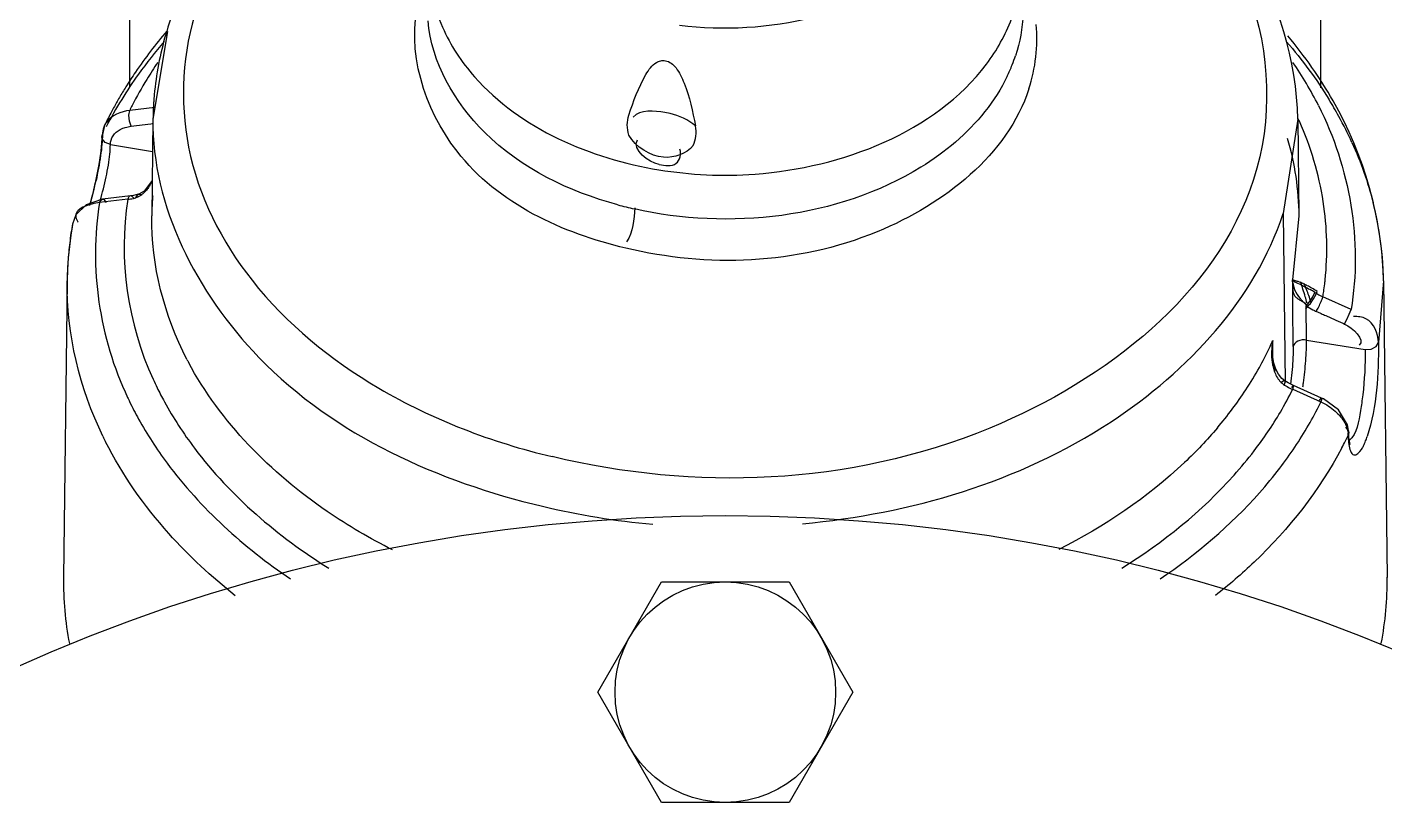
# Model space of a CAD drawing. Header units: millimetres. Extents: x 2513 to 2669, y 1505 to 1675.
# Drawn here: x 2528.5945 to 2528.6557, y 1506.2907 to 1506.3257 of the extents above; entities that cross this region are included whole.
import ezdxf

# ---------------------------------------------------------------- set-up
doc = ezdxf.new("R2010")
doc.units = ezdxf.units.MM

msp = doc.modelspace()

# ---------------------------------------------------------------- linework, layer by layer
at = {"linetype": 'Continuous'}
for p, q in [((2528.599174261103, 1506.322981365813), (2528.599174261103, 1506.332834592321)), ((2528.65283849203, 1506.322961400249), (2528.65283849203, 1506.332834592321)), ((2528.600869338384, 1506.3254879189), (2528.600210853218, 1506.321548994785)), ((2528.599126348982, 1506.321719114515), (2528.599161907059, 1506.321937516709)), ((2528.600290790192, 1506.322077867593), (2528.599161907059, 1506.321937516709)), ((2528.623360544962, 1506.321834200726), (2528.623281230351, 1506.321848106179)), ((2528.623439170287, 1506.321818459238), (2528.623360544962, 1506.321834200726)), ((2528.623517021347, 1506.321800898726), (2528.623439170287, 1506.321818459238)), ((2528.598030421971, 1506.321262317315), (2528.59793532601, 1506.320855970713)), ((2528.598033501075, 1506.321268811176), (2528.597965481298, 1506.321099210929)), ((2528.598033527825, 1506.321268680053), (2528.598030421971, 1506.321262317315)), ((2528.599148673364, 1506.321458769663), (2528.599126348982, 1506.321719114515)), ((2528.599222700524, 1506.321228921258), (2528.599148673364, 1506.321458769663)), ((2528.600210853212, 1506.321548994329), (2528.600157060223, 1506.317190507372)), ((2528.651801900186, 1506.321548994332), (2528.651143415281, 1506.317291699014)), ((2528.651801900186, 1506.321548994332), (2528.651855693176, 1506.317190507376)), ((2528.597907026369, 1506.320667829612), (2528.597864147703, 1506.320110742068)), ((2528.597908725101, 1506.320746971755), (2528.597907026369, 1506.320667829612)), ((2528.597908723039, 1506.320746923195), (2528.597908752803, 1506.320748758809)), ((2528.597921755388, 1506.320664560459), (2528.597908723039, 1506.320746923195)), ((2528.597965481298, 1506.321099210929), (2528.597908752803, 1506.320748758809)), ((2528.597908752803, 1506.320748758809), (2528.59793532602, 1506.320855970664)), ((2528.59805540813, 1506.320494607271), (2528.597921755388, 1506.320664560459)), ((2528.597864147703, 1506.320110742068), (2528.597776170646, 1506.319505371218)), ((2528.59829411435, 1506.320399889211), (2528.59805540813, 1506.320494607271)), ((2528.59829411435, 1506.320399889211), (2528.60019285028, 1506.320090336878)), ((2528.597776170646, 1506.319505371218), (2528.597658323266, 1506.318895178995)), ((2528.597658323266, 1506.318895178995), (2528.59752564443, 1506.318314328892)), ((2528.600169412725, 1506.318776561352), (2528.599807375092, 1506.318304178739)), ((2528.59752564443, 1506.318314328892), (2528.597381195244, 1506.317752752631)), ((2528.599199166424, 1506.318086376112), (2528.597929858185, 1506.31793501235)), ((2528.599267513143, 1506.31809559169), (2528.599199168879, 1506.318086384159)), ((2528.599566580589, 1506.318163633489), (2528.599267513143, 1506.31809559169)), ((2528.59944144482, 1506.318003770094), (2528.599530275977, 1506.318146017087)), ((2528.599530275977, 1506.318146017087), (2528.59956665581, 1506.318163491782)), ((2528.599807375092, 1506.318304178739), (2528.599567094783, 1506.318163628633)), ((2528.599567094783, 1506.318163628633), (2528.599673783055, 1506.318157009548)), ((2528.597193986371, 1506.317690563875), (2528.596733488189, 1506.317230506192)), ((2528.597929876017, 1506.317935018433), (2528.597193986371, 1506.317690563875)), ((2528.599076680457, 1506.317934556084), (2528.597807577407, 1506.317783882625)), ((2528.597807577407, 1506.317783882625), (2528.597884924286, 1506.317916133208)), ((2528.597884924286, 1506.317916133208), (2528.597929858185, 1506.31793501235)), ((2528.597930108596, 1506.317935041825), (2528.597990076655, 1506.317921201017)), ((2528.597990076655, 1506.317921201017), (2528.59809486832, 1506.317797728587)), ((2528.596733488189, 1506.317230506192), (2528.596584373498, 1506.316818045408)), ((2528.651143415281, 1506.317291699014), (2528.651234722209, 1506.309684447619)), ((2528.651855707153, 1506.317189370896), (2528.651567697802, 1506.314305469719)), ((2528.651855693176, 1506.317190507376), (2528.651855707153, 1506.317189370896)), ((2528.59658414043, 1506.316817090758), (2528.596571832446, 1506.316673086576)), ((2528.596586510261, 1506.316831142969), (2528.59658414043, 1506.316817090758)), ((2528.596345091136, 1506.31426127856), (2528.596180241631, 1506.300904623483)), ((2528.651576389908, 1506.314107972197), (2528.651567697802, 1506.314305469719)), ((2528.651585631858, 1506.313100642371), (2528.651579021016, 1506.31417572388)), ((2528.652636877193, 1506.313655698029), (2528.652684402057, 1506.313781012013)), ((2528.655667668363, 1506.314260732358), (2528.655440595291, 1506.311481541177)), ((2528.655667661637, 1506.314261278054), (2528.655832511134, 1506.300904623478)), ((2528.652185699589, 1506.313133341274), (2528.652339315778, 1506.313310836133)), ((2528.652211111483, 1506.313104721791), (2528.65237398191, 1506.31324182229)), ((2528.652339315778, 1506.313310836133), (2528.652482160581, 1506.313536581313)), ((2528.65237398191, 1506.31324182229), (2528.652520824905, 1506.313453831073)), ((2528.652482160581, 1506.313536581313), (2528.652571308112, 1506.313743370117)), ((2528.652520824905, 1506.313453831073), (2528.652636877193, 1506.313655698029)), ((2528.654205175727, 1506.312963841113), (2528.652936072677, 1506.313536191576)), ((2528.651598094815, 1506.311306382449), (2528.651585631858, 1506.313100642371)), ((2528.652201217904, 1506.311595967949), (2528.652185699589, 1506.313133341275)), ((2528.653066683606, 1506.31269491662), (2528.653490528432, 1506.312505645892)), ((2528.65402228845, 1506.312521499496), (2528.654127836852, 1506.312757121927)), ((2528.654127836852, 1506.312757121927), (2528.654205175727, 1506.312963841113)), ((2528.653917884817, 1506.312322335599), (2528.65402228845, 1506.312521499496)), ((2528.650657819299, 1506.311110570296), (2528.650674633795, 1506.311564750147)), ((2528.650687439625, 1506.31075827627), (2528.650674633795, 1506.311564750147)), ((2528.652201217904, 1506.311595967949), (2528.654836720464, 1506.311166303112)), ((2528.655333083671, 1506.311299613177), (2528.655440594634, 1506.31148154123)), ((2528.650657910685, 1506.311104537112), (2528.650657819299, 1506.311110570296)), ((2528.650677530225, 1506.310825586898), (2528.65065787276, 1506.311104357531)), ((2528.650728392944, 1506.310550920786), (2528.650677530225, 1506.310825586898)), ((2528.654836720717, 1506.31116630389), (2528.655108200141, 1506.311185005942)), ((2528.655108200141, 1506.311185005942), (2528.655333083671, 1506.311299613177)), ((2528.650813708967, 1506.31028907068), (2528.650728392944, 1506.310550920786)), ((2528.650934655985, 1506.310052316889), (2528.650813708967, 1506.31028907068)), ((2528.651091198356, 1506.309856344341), (2528.650934655985, 1506.310052316889)), ((2528.65118154936, 1506.309760069823), (2528.651060471257, 1506.309682350437)), ((2528.651216792426, 1506.309755300411), (2528.651091198356, 1506.309856344341)), ((2528.651216413045, 1506.309755660357), (2528.65118154936, 1506.309760069823)), ((2528.651208674651, 1506.309564180177), (2528.651236672364, 1506.309716740521)), ((2528.651369855036, 1506.309664314735), (2528.651216413045, 1506.309755660357)), ((2528.651236672364, 1506.309716740521), (2528.651216862359, 1506.309755367962)), ((2528.65160914871, 1506.309545117384), (2528.651369855036, 1506.309664314735)), ((2528.6528804503, 1506.308979564439), (2528.65160913761, 1506.309545127505)), ((2528.651579306542, 1506.309375083338), (2528.652850846095, 1506.308810207016)), ((2528.652790052596, 1506.308870985472), (2528.652864079648, 1506.308973288361)), ((2528.652886404033, 1506.308950963061), (2528.652850846095, 1506.308810207016)), ((2528.652864079648, 1506.308973288361), (2528.652880419301, 1506.308979578114)), ((2528.652966906019, 1506.308939193126), (2528.652880411821, 1506.308979570923)), ((2528.652880452534, 1506.308979563445), (2528.652886404033, 1506.308950963061)), ((2528.653638901576, 1506.308455851665), (2528.652966906019, 1506.308939193126)), ((2528.654047949145, 1506.307775967427), (2528.653638901576, 1506.308455851665)), ((2528.653957344064, 1506.307664838014), (2528.654090997394, 1506.307496003563)), ((2528.654103956525, 1506.307422407401), (2528.654047949145, 1506.307775967427)), ((2528.654104038907, 1506.307417816761), (2528.654077427122, 1506.307300531873)), ((2528.654090997394, 1506.307496003563), (2528.654103956525, 1506.307422407401)), ((2528.654103956525, 1506.307422407401), (2528.654104038907, 1506.307417816761)), ((2528.65411381945, 1506.307197974507), (2528.654104037038, 1506.307417856842)), ((2528.654169678916, 1506.306887682623), (2528.65411381945, 1506.307197974507)), ((2528.654120024401, 1506.306936716312), (2528.654169678916, 1506.306887682623)), ((2528.620264626986, 1506.295730458471), (2528.623133269902, 1506.300701670229)), ((2528.623133269902, 1506.300701670229), (2528.62887948323, 1506.300701670229)), ((2528.62887948323, 1506.300701670229), (2528.631748126147, 1506.295730458471)), ((2528.623133269902, 1506.290759246713), (2528.620264626986, 1506.295730458471)), ((2528.631748126147, 1506.29573045847), (2528.62887948323, 1506.290759246713)), ((2528.62887948323, 1506.290759246713), (2528.623133269902, 1506.290759246713))]:
    msp.add_line(p, q, dxfattribs=at)
for centre, radius in [((2528.626006376566, 1506.225636372683), 0.07804802460031027), ((2528.626006376566, 1506.295730458471), 0.004971211757981546)]:
    msp.add_circle(centre, radius, dxfattribs=at)
for centre, radius, start, end in [((2528.615195009753, 1506.321117638721), 0.01501925464930379, 157.162488921348, 163.0319819900989), ((2528.616651714266, 1506.311926882591), 0.02084768536878584, 139.3498601215182, 145.7266564090866), ((2528.614789342308, 1506.321248658486), 0.01459301191449932, 163.0591793760943, 163.651942524358), ((2528.616175673157, 1506.311629095905), 0.02046492894505, 139.0494838629878, 144.2793121323712), ((2528.614491621557, 1506.321329733486), 0.01428450909611112, 163.6278648257555, 174.7044039840484), ((2528.632169753048, 1506.326662450964), 0.007274487823362486, 338.4663339827569, 341.9290377121777), ((2528.615093797147, 1506.31241283962), 0.01912900730003029, 144.2932811666427, 148.4002169279032), ((2528.615700010243, 1506.31259226305), 0.01968653632631639, 145.7671106652208, 148.0571273167192), ((2528.615377308613, 1506.313894530691), 0.01810419469737944, 145.6786524797722, 148.5736556343471), ((2528.631849125119, 1506.326789872998), 0.007619506614584548, 334.2709638591196, 338.4599991320916), ((2528.637098576393, 1506.314193662), 0.01755322075098537, 27.0108710945699, 34.36470131948359), ((2528.615267512549, 1506.312862920613), 0.01917633143648704, 148.0596683994682, 149.7807051453741), ((2528.614572313889, 1506.314381825337), 0.01716320774972389, 148.5605964649051, 153.0270239572947), ((2528.614101008455, 1506.313022503929), 0.01796396694630885, 148.3972336173771, 152.946147868365), ((2528.615000367432, 1506.313019507923), 0.01886667781856844, 149.7832891184512, 150.5579273214156), ((2528.614144374624, 1506.321373691355), 0.01393468861900827, 175.6600603784753, 176.3477956762206), ((2528.614168474483, 1506.321371870593), 0.01395885715752184, 175.0969538026472, 175.6600939846941), ((2528.614186436613, 1506.321370341147), 0.01397688428170983, 174.7546927932294, 175.0970004192383), ((2528.63771522848, 1506.312909515918), 0.01819067660155991, 28.79705077463998, 31.59553254106725), ((2528.614363042061, 1506.313363587758), 0.01814233741862804, 152.2436886322446, 154.1908089210478), ((2528.61474070132, 1506.313165178257), 0.0185689435095406, 150.5555215279426, 152.2446163778361), ((2528.613985647976, 1506.314688192998), 0.01650140125113029, 153.051145097728, 153.9397930225793), ((2528.61406981216, 1506.321377682277), 0.01386001812307023, 176.9295797178132, 179.2917950138323), ((2528.61412075465, 1506.321375206858), 0.0139110200771188, 176.3478279536656, 176.9306373348368), ((2528.598902145563, 1506.320840827715), 0.0009683558516815714, 144.8466401134959, 153.7837810887271), ((2528.63778144111, 1506.315222060845), 0.01541493010156311, 23.83121470400333, 24.25157195122973), ((2528.638446086024, 1506.313307871879), 0.01735831190613092, 24.43787493700394, 28.80684902278705), ((2528.575013107993, 1506.323803937505), 0.02318178927770559, 344.6206930767282, 347.4871776378811), ((2528.57700148886, 1506.323623208963), 0.02161224351542138, 344.6024409523135, 346.0351466746026), ((2528.61318706999, 1506.317026797202), 0.01303061047351553, 175.3273343851259, 176.0867009270277), ((2528.598925474163, 1506.319772097564), 0.001842069760392994, 282.5106891591677, 286.2667869224576), ((2528.613158708277, 1506.317028554971), 0.01300219492639015, 176.085899246724, 179.2863285006083), ((2528.625743298595, 1506.334436764041), 0.01736493527575773, 254.6967939079176, 257.2328271310071), ((2528.639414695805, 1506.315733453516), 0.01369927669799897, 353.9646136464917, 8.813051847497942), ((2528.640548172553, 1506.314057555894), 0.01512039821145647, 0.7728332619434917, 14.30599185580847), ((2528.597515786096, 1506.317381553893), 0.0008328004942221384, 211.6738494489481, 215.4989172200826), ((2528.611299230162, 1506.314074753868), 0.01495483186555778, 171.3760816760568, 179.2827443533265), ((2528.612397760748, 1506.314043668039), 0.01605508206208946, 169.9980492514587, 173.0831464582645), ((2528.611367632023, 1506.314064326975), 0.01502402385905357, 169.9934077140893, 171.3758823169941), ((2528.612262805462, 1506.314060290209), 0.01591910719918226, 173.0840415156711, 176.1836030910383), ((2528.612187513016, 1506.314065566771), 0.01584363051447604, 176.1845196021918, 179.2922137930025), ((2528.650701803082, 1506.311048560524), 0.003367302125655801, 71.96216013621655, 73.40600602469087), ((2528.638384943701, 1506.30958782759), 0.01431552544899404, 16.05042999400255, 18.88090833128672), ((2528.650476427145, 1506.310584441568), 0.003881558424114673, 63.04499188097415, 65.56309772772875), ((2528.638191375897, 1506.308566097765), 0.01498040819059242, 19.63742690783101, 21.84314939560382), ((2528.650186091665, 1506.310008106651), 0.004526888935003039, 60.2432318716543, 63.07603919968516), ((2528.648262958071, 1506.306545550235), 0.008388712969687188, 59.09692116781348, 60.76726732742812), ((2528.650533649665, 1506.310616743079), 0.003826007545745417, 55.79606817313811, 60.23800863327591), ((2528.639417453576, 1506.315743599301), 0.01369762314312022, 350.7263158919234, 351.7472103656586), ((2528.639441056656, 1506.315740200369), 0.01367377660172428, 351.7471086636193, 353.1952097854319), ((2528.639458790719, 1506.315738043046), 0.01365591184993917, 353.1953812644632, 353.9260119652976), ((2528.653178665987, 1506.315551570018), 0.002506153225394868, 241.1690594368403, 243.9903475823404), ((2528.653527651861, 1506.316261222306), 0.003296971141444873, 243.9479077967402, 245.6391418736322), ((2528.656409340529, 1506.317362090758), 0.005949097840483229, 223.4003542829625, 225.1032111067367), ((2528.638608646599, 1506.309653357414), 0.01408242491794653, 14.8323926171202, 16.04585173091269), ((2528.638408861585, 1506.308644412433), 0.01474925292741638, 18.39860215098212, 19.63482416627646), ((2528.654131411097, 1506.316065519163), 0.002797548419280764, 236.1050352188954, 244.7017663170808), ((2528.654027163701, 1506.315977638694), 0.003388366096989632, 237.0800397032642, 242.9291174352271), ((2528.654084892873, 1506.316086440675), 0.003511520808178686, 242.8982849952419, 245.7576319304421), ((2528.637236495973, 1506.317523255188), 0.01469991544582298, 334.594065347834, 336.0873831365616), ((2528.61535709188, 1506.317804483539), 0.01534463232872542, 207.4766638823971, 208.0170254152603), ((2528.636807871317, 1506.317729379363), 0.01517552153976423, 331.4852978659218, 334.5853898944161), ((2528.654720344772, 1506.311175023845), 0.004063086229447138, 181.0087237952071, 184.5744909565564), ((2528.63600123668, 1506.318176478151), 0.01609782141180448, 326.7691077696796, 330.9462913806727), ((2528.636465187897, 1506.317912224169), 0.01556392313138427, 330.9672500773564, 331.496072778834), ((2528.652889208478, 1506.310919129458), 0.002262992632672897, 188.5060759793648, 193.8466582311032), ((2528.636718654029, 1506.31179220466), 0.01548854509560303, 352.0931699935163, 355.7897288263044), ((2528.614418494731, 1506.316334604613), 0.01562085915190793, 204.5870941704954, 206.1598465129733), ((2528.652631183224, 1506.311897733311), 0.002732953030091301, 238.6332871356583, 244.4225561812476), ((2528.638096997278, 1506.311605819539), 0.01409766691647187, 351.3824863360924, 352.0728679305399), ((2528.613875472528, 1506.316007297235), 0.01637948408950298, 205.3022924992437, 205.6229221609217), ((2528.613930156851, 1506.316033541453), 0.01644013995454094, 205.6229755083253, 206.0287902767041), ((2528.614769547919, 1506.316508608377), 0.01601266741422896, 206.1648877029088, 208.7057743701334), ((2528.634887456934, 1506.318921196326), 0.01743758433879528, 319.6797576595794, 326.7278175210925), ((2528.637068562231, 1506.316600670775), 0.0162101866332305, 329.3989524060402, 333.5290128649841), ((2528.652684289461, 1506.312004757529), 0.002852417244612947, 244.3884825714427, 247.2074961751655), ((2528.61425604048, 1506.316195902109), 0.01680421819208293, 206.0386367656013, 209.044258475475), ((2528.635884334288, 1506.317315721059), 0.01759349636487214, 322.4791952490999, 329.3578292088892), ((2528.63765291851, 1506.316250673712), 0.01692155688428497, 329.8978860778947, 333.6322820309177), ((2528.63809045066, 1506.316028268566), 0.01643076849348656, 333.6495266058389, 333.9406362223032), ((2528.636415428868, 1506.31698747331), 0.01836169399926721, 322.5460625190764, 329.8455390883705), ((2528.613502841004, 1506.314819970465), 0.01728843056086496, 205.940924796307, 206.8552148444554), ((2528.638375773812, 1506.314888036364), 0.01743885327499729, 332.133345282515, 333.2867630787429), ((2528.63860662109, 1506.314771678777), 0.01718033920303379, 333.2873191735446, 334.2230037799223), ((2528.653021488039, 1506.307283966246), 0.001056051251022615, 0.8968548039848521, 6.661607538084898), ((2528.634711978331, 1506.318202263468), 0.01906328095370331, 318.247274961393, 322.5118879014841), ((2528.63517022763, 1506.31792355731), 0.01991944727334324, 318.4729052869462, 322.5867136856384), ((2528.625874035398, 1506.338272545196), 0.03511677080308208, 256.646711861951, 264.8771625455433), ((2528.611225123715, 1506.300725705489), 0.01504578720948938, 179.3386765786622, 190.7474010999987), ((2528.640722993365, 1506.300734486605), 0.0151104272839071, 349.3005238564717, 0.6508749966106876)]:
    msp.add_arc(centre, radius, start, end, dxfattribs=at)
for points, knots in [([(2528.651801900327, 1506.32154899479), (2528.651769270714, 1506.324192754571), (2528.649989203662, 1506.329779307671), (2528.645811306393, 1506.333708895183), (2528.643397381949, 1506.335310638814)], [0, 0, 0, 0, 0.477166446, 1, 1, 1, 1]), ([(2528.643802481113, 1506.334549813932), (2528.646290489022, 1506.332679314931), (2528.650469034399, 1506.32795778422), (2528.65068167946, 1506.32149142083), (2528.649814246093, 1506.318831083967)], [0, 0, 0, 0, 0.5266054573, 1, 1, 1, 1]), ([(2528.621520009593, 1506.315734961464), (2528.61867701224, 1506.316412902259), (2528.613440691222, 1506.318740528522), (2528.61161019035, 1506.32464507784), (2528.61219172821, 1506.326915975525)], [0, 0, 0, 0, 0.5549218506, 1, 1, 1, 1]), ([(2528.60219850704, 1506.326593913077), (2528.60154454194, 1506.32458826339), (2528.601255962523, 1506.320035850869), (2528.604479230377, 1506.313726201332), (2528.610443736126, 1506.308901141384), (2528.615477832342, 1506.30699077893), (2528.618199500573, 1506.306341822047)], [0, 0, 0, 0, 0.2192631054, 0.4492243298, 0.7091871743000001, 1, 1, 1, 1]), ([(2528.621160222919, 1506.317687543328), (2528.618965857541, 1506.318288311256), (2528.615040071094, 1506.320134392398), (2528.612763526909, 1506.324103509151), (2528.612607567053, 1506.325978600762)], [0, 0, 0, 0, 0.5473395992, 1, 1, 1, 1]), ([(2528.613262045111, 1506.325690280889), (2528.61361481214, 1506.324875497735), (2528.615859641829, 1506.321494155156), (2528.619951855798, 1506.319763913717), (2528.623012062847, 1506.319265005896)], [0, 0, 0, 0, 0.2226090008, 1, 1, 1, 1]), ([(2528.62290822045, 1506.324104248725), (2528.622965732054, 1506.324137211125), (2528.62309585766, 1506.324188551037), (2528.623236433232, 1506.324188762735), (2528.623306223767, 1506.324177384732)], [0, 0, 0, 0, 0.4838543992, 1, 1, 1, 1]), ([(2528.623306223767, 1506.324177384732), (2528.623401483059, 1506.324161854539), (2528.623588513191, 1506.324078904079), (2528.623724673701, 1506.323933275464), (2528.62378528197, 1506.323854039895)], [0, 0, 0, 0, 0.4917438323, 1, 1, 1, 1]), ([(2528.621665104297, 1506.321725970554), (2528.621857271113, 1506.322357413621), (2528.622169041563, 1506.323191740252), (2528.622696830361, 1506.323983091875), (2528.62290822045, 1506.324104248725)], [0, 0, 0, 0, 0.7303831651999999, 1, 1, 1, 1]), ([(2528.623012062847, 1506.319265005896), (2528.624439273085, 1506.319032326754), (2528.629689222528, 1506.31877171457), (2528.635464469032, 1506.320948700118), (2528.637775984383, 1506.324026323551)], [0, 0, 0, 0, 0.2730946075, 1, 1, 1, 1]), ([(2528.62378528197, 1506.323854039895), (2528.623942499078, 1506.323648503796), (2528.624333288547, 1506.32279634773), (2528.62454321247, 1506.321893172409), (2528.624658581564, 1506.321237941743)], [0, 0, 0, 0, 0.2800304936, 1, 1, 1, 1]), ([(2528.639688013066, 1506.322912148888), (2528.638717942201, 1506.319937032438), (2528.632469026652, 1506.315050143286), (2528.625202917545, 1506.314856805766), (2528.621520009593, 1506.315734961464)], [0, 0, 0, 0, 0.452506134, 1, 1, 1, 1]), ([(2528.637706053519, 1506.321886775975), (2528.636913248112, 1506.32088912323), (2528.632516431083, 1506.317220735549), (2528.626148083109, 1506.316539318698), (2528.621905825754, 1506.317501157193)], [0, 0, 0, 0, 0.2265738744, 1, 1, 1, 1]), ([(2528.598739088325, 1506.321080596901), (2528.598810936201, 1506.321119604494), (2528.598968968987, 1506.321184023412), (2528.59913577206, 1506.321218136694), (2528.599222700882, 1506.321228914269)], [0, 0, 0, 0, 0.4827561723, 1, 1, 1, 1]), ([(2528.600211008805, 1506.32154899334), (2528.600161243554, 1506.317632864229), (2528.604655786438, 1506.308904791306), (2528.613084712539, 1506.305220824074), (2528.617763650517, 1506.304105174084)], [0, 0, 0, 0, 0.4487963721, 1, 1, 1, 1]), ([(2528.621659631349, 1506.320826758773), (2528.62161283205, 1506.320975673796), (2528.621565509336, 1506.321280814368), (2528.621614338327, 1506.321587417594), (2528.621665104296, 1506.321725970554)], [0, 0, 0, 0, 0.5140539741, 1, 1, 1, 1]), ([(2528.62455452862, 1506.32035480153), (2528.624622178455, 1506.320488448722), (2528.624708493475, 1506.320783853667), (2528.624692525621, 1506.321090773735), (2528.624658581565, 1506.321237941744)], [0, 0, 0, 0, 0.4979416209, 1, 1, 1, 1]), ([(2528.597935351046, 1506.320856011319), (2528.597933448431, 1506.32070719768), (2528.59791454783, 1506.32038781606), (2528.597876172566, 1506.320070401761), (2528.597851979077, 1506.319901362098)], [0, 0, 0, 0, 0.4656801743, 1, 1, 1, 1]), ([(2528.598294095342, 1506.320399892444), (2528.598296268806, 1506.320535755394), (2528.598383691581, 1506.320822415984), (2528.598611147755, 1506.321011135505), (2528.598739088325, 1506.321080596901)], [0, 0, 0, 0, 0.4827682183, 1, 1, 1, 1]), ([(2528.598200341756, 1506.319478128106), (2528.598226810349, 1506.319641649347), (2528.598267647135, 1506.319948115775), (2528.598289979883, 1506.320256601827), (2528.59829411435, 1506.320399889211)], [0, 0, 0, 0, 0.5360886786, 1, 1, 1, 1]), ([(2528.623026429238, 1506.31950491945), (2528.623278431914, 1506.319463876315), (2528.623857609683, 1506.31934237479), (2528.624047240319, 1506.319989399934), (2528.62395693503, 1506.320186904314)], [0, 0, 0, 0, 0.5403736749, 1, 1, 1, 1]), ([(2528.600182411275, 1506.318773600123), (2528.600160102765, 1506.318726268059), (2528.60011285556, 1506.318633705), (2528.600059160118, 1506.318544691545), (2528.60003079401, 1506.318501690085)], [0, 0, 0, 0, 0.5039058501, 1, 1, 1, 1]), ([(2528.649814246093, 1506.318831083967), (2528.648126194637, 1506.313653988316), (2528.63725214351, 1506.30515033921), (2528.624608229607, 1506.304813719255), (2528.618199500573, 1506.306341822047)], [0, 0, 0, 0, 0.452506804, 1, 1, 1, 1]), ([(2528.599199167784, 1506.318086384029), (2528.599171687803, 1506.318083128342), (2528.599111887704, 1506.318037165926), (2528.599088040368, 1506.317972830372), (2528.59907669653, 1506.317934553952)], [0, 0, 0, 0, 0.409386842, 1, 1, 1, 1]), ([(2528.59926355598, 1506.318070105309), (2528.599253474674, 1506.318076249746), (2528.599232724751, 1506.318085771242), (2528.599209746338, 1506.318087636831), (2528.599199171549, 1506.318086384475)], [0, 0, 0, 0, 0.525774595, 1, 1, 1, 1]), ([(2528.599369680021, 1506.317938365593), (2528.599355352859, 1506.317966843642), (2528.599325998252, 1506.318015825753), (2528.59928490697, 1506.31805709213), (2528.59926355598, 1506.318070105309)], [0, 0, 0, 0, 0.5604291057, 1, 1, 1, 1]), ([(2528.599609962076, 1506.318077888718), (2528.599582993451, 1506.318062087553), (2528.59952827269, 1506.318033772517), (2528.59947046299, 1506.318012279865), (2528.599441464364, 1506.318003795649)], [0, 0, 0, 0, 0.5084793145000001, 1, 1, 1, 1]), ([(2528.599798496737, 1506.318221046349), (2528.599769318485, 1506.318193563183), (2528.599709180563, 1506.3181420476), (2528.599643569081, 1506.318097579369), (2528.599609962076, 1506.318077888718)], [0, 0, 0, 0, 0.5071674996, 1, 1, 1, 1]), ([(2528.60003079401, 1506.318501690085), (2528.599996842014, 1506.318450220728), (2528.59992489668, 1506.318351850097), (2528.599842158318, 1506.318262171448), (2528.599798496737, 1506.318221046349)], [0, 0, 0, 0, 0.5069013396000001, 1, 1, 1, 1]), ([(2528.597130393322, 1506.317613607819), (2528.597027069334, 1506.317570042852), (2528.596840782768, 1506.317478593154), (2528.59672953411, 1506.317280129785), (2528.596728438049, 1506.317189026072)], [0, 0, 0, 0, 0.5517174933, 1, 1, 1, 1]), ([(2528.597807562318, 1506.317783860577), (2528.597691901966, 1506.317768092736), (2528.597462214201, 1506.317726421635), (2528.597237718885, 1506.317658859988), (2528.597130393322, 1506.317613607819)], [0, 0, 0, 0, 0.5005461704, 1, 1, 1, 1]), ([(2528.599076818323, 1506.31793455175), (2528.599118908082, 1506.317938683184), (2528.599201921368, 1506.317949250158), (2528.59928415542, 1506.317964791637), (2528.599324506536, 1506.317973766625)], [0, 0, 0, 0, 0.5057088469, 1, 1, 1, 1]), ([(2528.596728438049, 1506.317189026072), (2528.59672796645, 1506.317149827016), (2528.596743189861, 1506.317062872776), (2528.596782211288, 1506.316984588298), (2528.596807030525, 1506.316944264282)], [0, 0, 0, 0, 0.4529294503, 1, 1, 1, 1]), ([(2528.629485647629, 1506.303315579471), (2528.634346866902, 1506.303783561286), (2528.643241724022, 1506.306306730301), (2528.649886641294, 1506.313437290543), (2528.651143415281, 1506.317291699014)], [0, 0, 0, 0, 0.5464076397, 1, 1, 1, 1]), ([(2528.651579149777, 1506.314298398832), (2528.651576943983, 1506.314298886858), (2528.651573620136, 1506.314299100056), (2528.651567444628, 1506.314301699227), (2528.651568091184, 1506.314303510889)], [0, 0, 0, 0, 0.5401123864999999, 1, 1, 1, 1]), ([(2528.651567795891, 1506.314304979976), (2528.651626197845, 1506.31423649398), (2528.651916837337, 1506.314113889123), (2528.652174683419, 1506.313969477501), (2528.652359655455, 1506.313865903767)], [0, 0, 0, 0, 0.2980319598, 1, 1, 1, 1]), ([(2528.651587361106, 1506.314129910992), (2528.651600215136, 1506.314030033842), (2528.651530331184, 1506.313810009746), (2528.651650488201, 1506.313590284457), (2528.651739616041, 1506.313512061281)], [0, 0, 0, 0, 0.4592198807, 1, 1, 1, 1]), ([(2528.651579021016, 1506.31417572388), (2528.651599980378, 1506.314068703203), (2528.651658152324, 1506.313805884103), (2528.65181849985, 1506.31358486826), (2528.651918349947, 1506.313464101328)], [0, 0, 0, 0, 0.4103573577, 1, 1, 1, 1]), ([(2528.651663463858, 1506.314275622989), (2528.65164744621, 1506.314280392299), (2528.65161947106, 1506.314288464945), (2528.651591260031, 1506.314295717875), (2528.651579149777, 1506.314298398832)], [0, 0, 0, 0, 0.5739995606, 1, 1, 1, 1]), ([(2528.652082192483, 1506.314118279917), (2528.652018292504, 1506.314147268239), (2528.651906649117, 1506.314193945829), (2528.651792719141, 1506.314234616894), (2528.651744471462, 1506.314250367241)], [0, 0, 0, 0, 0.5802771136, 1, 1, 1, 1]), ([(2528.651739616041, 1506.313512061281), (2528.651770927554, 1506.313484580687), (2528.65184545036, 1506.313428631471), (2528.651925268274, 1506.313380839459), (2528.651970131681, 1506.313356063512)], [0, 0, 0, 0, 0.4483931623, 1, 1, 1, 1]), ([(2528.651918349947, 1506.313464101328), (2528.651943783541, 1506.313433339844), (2528.651998987102, 1506.313369243266), (2528.652056244684, 1506.313306984588), (2528.652086901997, 1506.313274513204)], [0, 0, 0, 0, 0.4719583147999999, 1, 1, 1, 1]), ([(2528.652643073112, 1506.312884580547), (2528.652681548851, 1506.312949783295), (2528.652756224551, 1506.313095157708), (2528.652823356943, 1506.313243996667), (2528.652856865779, 1506.313324843495)], [0, 0, 0, 0, 0.4638305544, 1, 1, 1, 1]), ([(2528.652856865779, 1506.313324843495), (2528.652872412556, 1506.31336235323), (2528.652900219017, 1506.313432287032), (2528.652925462581, 1506.313503210073), (2528.652936056602, 1506.313536194424)], [0, 0, 0, 0, 0.539602824, 1, 1, 1, 1]), ([(2528.652157946753, 1506.313007117953), (2528.652170522346, 1506.313014332282), (2528.652197694355, 1506.313036662305), (2528.652222357964, 1506.313061236415), (2528.65223636214, 1506.313076028265)], [0, 0, 0, 0, 0.4158029534, 1, 1, 1, 1]), ([(2528.652643068286, 1506.31288457166), (2528.652713631794, 1506.312852885255), (2528.652854811722, 1506.312789610545), (2528.652996052153, 1506.312726471088), (2528.653066683606, 1506.31269491662)], [0, 0, 0, 0, 0.4999738925, 1, 1, 1, 1]), ([(2528.655440919137, 1506.31148338405), (2528.655436152929, 1506.311886816465), (2528.655144173979, 1506.312599652462), (2528.654509498376, 1506.312660056678), (2528.654321274284, 1506.312649413209)], [0, 0, 0, 0, 0.6815380994, 1, 1, 1, 1]), ([(2528.653490528432, 1506.312505645892), (2528.653561159883, 1506.312474091425), (2528.653702400308, 1506.312410951971), (2528.653843580231, 1506.312347677263), (2528.653914143736, 1506.31231599086)], [0, 0, 0, 0, 0.5000261075, 1, 1, 1, 1]), ([(2528.652201225656, 1506.311595966688), (2528.652071292296, 1506.311616256039), (2528.651823028631, 1506.311595721799), (2528.651620618273, 1506.311409847236), (2528.651598102959, 1506.311306382348)], [0, 0, 0, 0, 0.5539641555, 1, 1, 1, 1]), ([(2528.652165400686, 1506.31065508245), (2528.652177770899, 1506.310822243986), (2528.652195875898, 1506.311135699688), (2528.652202318855, 1506.31144967405), (2528.652201217845, 1506.311595967958)], [0, 0, 0, 0, 0.5339589611, 1, 1, 1, 1]), ([(2528.650793255373, 1506.310190125231), (2528.650759670194, 1506.310295837081), (2528.650707421195, 1506.310514821489), (2528.650679328717, 1506.310737838019), (2528.650670201563, 1506.31085097186)], [0, 0, 0, 0, 0.4942458207, 1, 1, 1, 1]), ([(2528.651598102958, 1506.311306382387), (2528.651599125474, 1506.311205429142), (2528.651596528509, 1506.310989955969), (2528.651587245455, 1506.310774691945), (2528.651580757481, 1506.310660401123)], [0, 0, 0, 0, 0.4686297206, 1, 1, 1, 1]), ([(2528.61100686502, 1506.302143987845), (2528.609991789613, 1506.302655419897), (2528.606367261019, 1506.304760439444), (2528.603248953788, 1506.307893579404), (2528.601810726926, 1506.310596589405)], [0, 0, 0, 0, 0.2707269118, 1, 1, 1, 1]), ([(2528.650691979065, 1506.31037754053), (2528.650712999683, 1506.31029262842), (2528.650764816892, 1506.310126847322), (2528.650841373305, 1506.309970374321), (2528.650886474584, 1506.309897522963)], [0, 0, 0, 0, 0.5051776216, 1, 1, 1, 1]), ([(2528.650886474584, 1506.309897522963), (2528.650911154182, 1506.309857658413), (2528.650964655641, 1506.309780934453), (2528.651027370571, 1506.309711412773), (2528.651060837892, 1506.309679243602)], [0, 0, 0, 0, 0.5024894893999999, 1, 1, 1, 1]), ([(2528.651060837892, 1506.309679243602), (2528.65108350311, 1506.309657457535), (2528.651130712215, 1506.309616280982), (2528.6511821241, 1506.309580420797), (2528.651208651305, 1506.309564212686)], [0, 0, 0, 0, 0.5028072887, 1, 1, 1, 1]), ([(2528.651568339396, 1506.309511763662), (2528.65156116384, 1506.309502393101), (2528.651546071948, 1506.309480769762), (2528.651532048066, 1506.309458459317), (2528.651524509347, 1506.309446021205)], [0, 0, 0, 0, 0.4479631414, 1, 1, 1, 1]), ([(2528.651609064944, 1506.309545153949), (2528.651603845843, 1506.309547387223), (2528.651585506811, 1506.309534249746), (2528.651575824122, 1506.309521537966), (2528.651568339396, 1506.309511763662)], [0, 0, 0, 0, 0.3155950631, 1, 1, 1, 1]), ([(2528.65157929107, 1506.30937508618), (2528.651588266442, 1506.309402236033), (2528.651602250208, 1506.30944813326), (2528.651613082214, 1506.309495183128), (2528.651614904783, 1506.309514532162)], [0, 0, 0, 0, 0.5953606791, 1, 1, 1, 1]), ([(2528.651614904783, 1506.309514532162), (2528.651615563663, 1506.309521527058), (2528.65161662048, 1506.309531626495), (2528.651612499031, 1506.309543634182), (2528.65160913683, 1506.309545122658)], [0, 0, 0, 0, 0.6564500154, 1, 1, 1, 1]), ([(2528.654733861757, 1506.309123414293), (2528.654707041753, 1506.308886218156), (2528.654589709233, 1506.308195912394), (2528.654483493391, 1506.307385430539), (2528.654126114346, 1506.307064118618)], [0, 0, 0, 0, 0.3318647821, 1, 1, 1, 1]), ([(2528.600724873175, 1506.308817533742), (2528.601124803739, 1506.308087004866), (2528.603059298323, 1506.305115687696), (2528.605835684793, 1506.302747930731), (2528.608132124752, 1506.301323893678)], [0, 0, 0, 0, 0.2355994374, 1, 1, 1, 1]), ([(2528.652850858415, 1506.308810200076), (2528.652968106915, 1506.308755380201), (2528.653191783187, 1506.308632123403), (2528.653396047244, 1506.308478529223), (2528.653489808974, 1506.308395744354)], [0, 0, 0, 0, 0.5085513782, 1, 1, 1, 1]), ([(2528.653489808974, 1506.308395744354), (2528.653578484455, 1506.308317450278), (2528.65373870948, 1506.308152775478), (2528.653868519868, 1506.307962577061), (2528.653920662677, 1506.307865280166)], [0, 0, 0, 0, 0.5172840339, 1, 1, 1, 1]), ([(2528.599565037552, 1506.308037704881), (2528.599947891091, 1506.307347992681), (2528.601763969469, 1506.304547725226), (2528.604302117951, 1506.302255380592), (2528.606409158609, 1506.30083529682)], [0, 0, 0, 0, 0.2369078175, 1, 1, 1, 1]), ([(2528.653920662677, 1506.307865280166), (2528.653959948414, 1506.307791974175), (2528.654025066328, 1506.307643112334), (2528.65406135381, 1506.307484366194), (2528.65407040947, 1506.307406473695)], [0, 0, 0, 0, 0.5147048218, 1, 1, 1, 1]), ([(2528.6481825648, 1506.307638047191), (2528.647719874772, 1506.307091799958), (2528.645637959249, 1506.304906773027), (2528.643086523427, 1506.303195581218), (2528.641036185192, 1506.302159267191)], [0, 0, 0, 0, 0.2375758179, 1, 1, 1, 1]), ([(2528.654077403506, 1506.30730047103), (2528.654078346105, 1506.307226669405), (2528.654083552623, 1506.307087933306), (2528.6540978115, 1506.306949746912), (2528.65410748909, 1506.306885521702)], [0, 0, 0, 0, 0.5319167697, 1, 1, 1, 1]), ([(2528.654678404776, 1506.306662742651), (2528.654712687049, 1506.306718189457), (2528.65477926687, 1506.306844160414), (2528.654834453715, 1506.306975306352), (2528.654862096319, 1506.307047140768)], [0, 0, 0, 0, 0.4585662548, 1, 1, 1, 1]), ([(2528.654862096319, 1506.307047140768), (2528.654874995626, 1506.307080662004), (2528.654900450316, 1506.307149861574), (2528.654924098789, 1506.307219696215), (2528.654935814445, 1506.307255639602)], [0, 0, 0, 0, 0.4872014737, 1, 1, 1, 1]), ([(2528.653792379445, 1506.306736847843), (2528.652782321701, 1506.304826365002), (2528.650919945641, 1506.3024730829), (2528.648701166291, 1506.300557390955), (2528.648095885173, 1506.300079800282)], [0, 0, 0, 0, 0.7370417656, 1, 1, 1, 1]), ([(2528.65410748909, 1506.306885521702), (2528.6541331782, 1506.30671503622), (2528.654243351347, 1506.306220798763), (2528.654603656842, 1506.306541848265), (2528.654678404776, 1506.306662742651)], [0, 0, 0, 0, 0.5481230267, 1, 1, 1, 1])]:
    msp.add_open_spline(points, degree=3, knots=knots, dxfattribs=at)
for points in [[(2528.612686942015, 1506.328777379134), (2528.612634888342, 1506.327731937554), (2528.612846158235, 1506.326650851443), (2528.613262045111, 1506.325690280889)], [(2528.629961820161, 1506.32613201592), (2528.628016581286, 1506.325631780265), (2528.625939512793, 1506.3255158308), (2528.623947121247, 1506.325769929048)], [(2528.637775984383, 1506.324026323551), (2528.638243439173, 1506.324648707398), (2528.638633842858, 1506.325341078773), (2528.638903278905, 1506.326071338898)], [(2528.639423224751, 1506.326282190759), (2528.639398717995, 1506.325647191635), (2528.639282408106, 1506.325010110236), (2528.639085412658, 1506.324405943651)], [(2528.639688058216, 1506.322912130691), (2528.639989928874, 1506.323838099695), (2528.640107365895, 1506.324846117191), (2528.640014609005, 1506.325815622554)], [(2528.651304284396, 1506.325029821977), (2528.652005744831, 1506.324219566143), (2528.65264811394, 1506.323352901319), (2528.653209460846, 1506.322439965993)], [(2528.653396119336, 1506.32237489068), (2528.652808060751, 1506.323405295685), (2528.652120152018, 1506.324383357247), (2528.651359396237, 1506.325293740692)], [(2528.638713212037, 1506.323482125754), (2528.638440379274, 1506.32291550127), (2528.638097315153, 1506.322379132914), (2528.637706053519, 1506.321886775975)], [(2528.655667661774, 1506.314261280626), (2528.655633001287, 1506.317069596867), (2528.654788212083, 1506.319935645049), (2528.653396119336, 1506.32237489068)], [(2528.59916189472, 1506.321937508826), (2528.598770227983, 1506.321895779983), (2528.598337059239, 1506.321720511182), (2528.5981104044, 1506.32139837501)], [(2528.623281230351, 1506.321848106179), (2528.622804005988, 1506.321925908414), (2528.622178893499, 1506.321990451549), (2528.621845646083, 1506.321640105377)], [(2528.624658581564, 1506.321237941743), (2528.62433974289, 1506.321517853911), (2528.623929726139, 1506.321702493052), (2528.623517021347, 1506.321800898726)], [(2528.652737098313, 1506.322165624801), (2528.65414454345, 1506.319396754343), (2528.65472851537, 1506.316025499207), (2528.654205192614, 1506.312963852801)], [(2528.599222704452, 1506.321228906991), (2528.599560224998, 1506.321271213441), (2528.599897561071, 1506.321314978991), (2528.600235007065, 1506.321357876031)], [(2528.652952232074, 1506.317832332692), (2528.652759017695, 1506.319075062066), (2528.652390235973, 1506.320299933755), (2528.651882089352, 1506.321450366329)], [(2528.623225354892, 1506.319828340105), (2528.622608316923, 1506.319877451484), (2528.621969738105, 1506.320291052153), (2528.621659631349, 1506.320826758774)], [(2528.623026429238, 1506.31950491945), (2528.622538987277, 1506.319584308073), (2528.621798866284, 1506.320181291217), (2528.622041301538, 1506.320611555515)], [(2528.651332606407, 1506.32069291672), (2528.651660553884, 1506.319558989058), (2528.651840956402, 1506.318370817391), (2528.65185528092, 1506.317190505442)], [(2528.597851979077, 1506.319901362098), (2528.597798186013, 1506.319525510511), (2528.597726153297, 1506.319152162668), (2528.597644272867, 1506.318781415174)], [(2528.624554528617, 1506.320354801534), (2528.624256871624, 1506.319982650542), (2528.623700398543, 1506.319790530362), (2528.623225354892, 1506.319828340108)], [(2528.654249273403, 1506.320489115566), (2528.654643083923, 1506.319621669343), (2528.65496463068, 1506.318717011891), (2528.655199685636, 1506.317793811565)], [(2528.597974959711, 1506.318407598716), (2528.598062833626, 1506.318761518641), (2528.598142073027, 1506.319118147699), (2528.598200341756, 1506.319478128106)], [(2528.597807566228, 1506.317783877215), (2528.597309573136, 1506.314870458111), (2528.597804113541, 1506.31167892794), (2528.59906734688, 1506.309006803407)], [(2528.599076706569, 1506.317934536006), (2528.598637360859, 1506.315243885916), (2528.599079730124, 1506.31231427271), (2528.600213981176, 1506.30983514038)], [(2528.621932542951, 1506.317557511336), (2528.621880157564, 1506.317031675009), (2528.621856595856, 1506.316449810577), (2528.621550793482, 1506.316018843085)], [(2528.60174335209, 1506.310724665022), (2528.600719473643, 1506.312693501669), (2528.600129911369, 1506.314971511803), (2528.600157521846, 1506.31719049411)], [(2528.597956296686, 1506.307257246682), (2528.596908414113, 1506.309411445101), (2528.596316116098, 1506.311865681788), (2528.596345558793, 1506.314261044359)], [(2528.653914143736, 1506.31231599086), (2528.654266219361, 1506.3121558267), (2528.654867415711, 1506.311601776569), (2528.65456775993, 1506.311357203028)], [(2528.650675227002, 1506.311567656983), (2528.650616577989, 1506.311245094733), (2528.650602294365, 1506.310908596908), (2528.650651108349, 1506.310584400506)], [(2528.655440595291, 1506.311481541177), (2528.655447567412, 1506.31006291084), (2528.65536747868, 1506.30860702141), (2528.65493582464, 1506.307255638625)], [(2528.654836720464, 1506.311166303112), (2528.65485419058, 1506.31048470142), (2528.654810468299, 1506.309800922602), (2528.654733861757, 1506.309123414293)], [(2528.651580757481, 1506.310660401123), (2528.651560780133, 1506.310308484301), (2528.65152702458, 1506.309956953226), (2528.651476646043, 1506.309608088572)], [(2528.600926379287, 1506.302878852795), (2528.599812274252, 1506.30412626298), (2528.598834460272, 1506.305518002169), (2528.598078952085, 1506.307010138082)], [(2528.643878722186, 1506.301322860196), (2528.645737937469, 1506.302475407603), (2528.647477593128, 1506.303875254864), (2528.648933675931, 1506.305507697777)], [(2528.645603287558, 1506.300835164858), (2528.64724192622, 1506.301939292365), (2528.648773286966, 1506.303237785147), (2528.650082768239, 1506.3047174787)], [(2528.603920671246, 1506.300076986564), (2528.602847488312, 1506.300923597076), (2528.601836927038, 1506.301859355977), (2528.600926379287, 1506.302878852795)]]:
    msp.add_open_spline(points, degree=3, dxfattribs=at)

doc.saveas('drawing.dxf')
